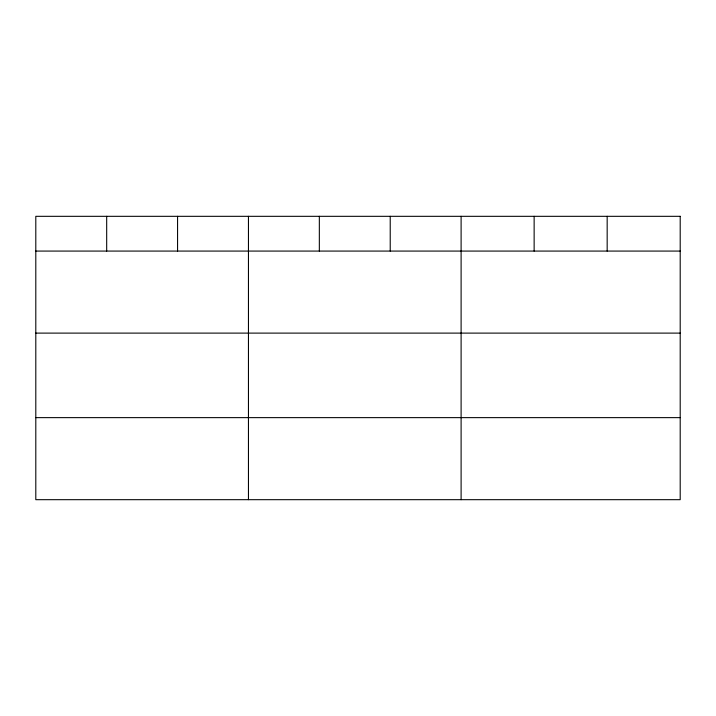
<?xml version="1.0" encoding="UTF-8"?>
<svg xmlns="http://www.w3.org/2000/svg" width="716" height="716" viewBox="0 0 716 716"><rect width="100%" height="100%" fill="white"/><g stroke="black" fill="none" stroke-linecap="round" stroke-linejoin="round"><path stroke-width="1.07" d="M35.8 251.074L680.2 251.074M35.8 333.11L680.2 333.11M35.8 417.634L680.2 417.634M607.168 216.321L607.168 251.074M534.136 216.321L534.136 251.074M461.104 216.321L461.104 499.678M390.22 216.321L390.22 251.074M319.336 216.321L319.336 251.074M248.452 216.321L248.452 499.678M177.568 216.321L177.568 251.074M106.684 216.321L106.684 251.074M680.2 216.321L35.8 216.321L35.8 499.678L680.2 499.678L680.2 216.321"/></g></svg>
